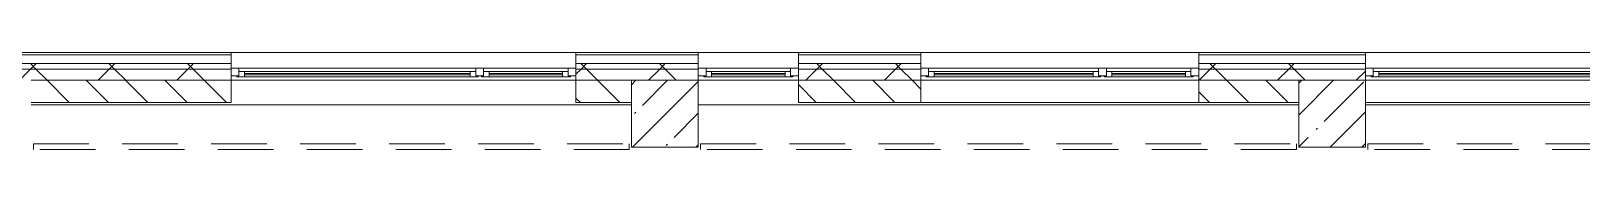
# Model space of a CAD drawing. Header units: millimetres. Extents: x -3902 to 188078, y -8553 to 29000.
# Drawn here: x 103828 to 117766, y 26479 to 27350 of the extents above; entities that cross this region are included whole.
import ezdxf

# ---------------------------------------------------------------- set-up
doc = ezdxf.new("R2010")
doc.units = ezdxf.units.MM
doc.linetypes.add('200_ШТРИХ__ш1_п0_6_', pattern=[800, 500, -300])
for name, color, linetype, lineweight in [('A-DETL-MBND-1', 7, '200_ШТРИХ__ш1_п0_6_', 9), ('A-GLAZ-2', 7, 'Continuous', 5), ('A-WALL', 7, 'Continuous', 9), ('A-WALL-3', 7, 'Continuous', 5), ('I-WALL-3', 7, 'Continuous', 5), ('S-COLS-4', 7, 'Continuous', 5)]:
    doc.layers.add(name, color=color, linetype=linetype, lineweight=lineweight)
pattern_1 = [(45, (61067.9, 0), (-353.5534, 353.5534), []), (135, (61067.9, 0), (-353.5534, -353.5534), [])]
pattern_2 = [(45, (61067.9, 0), (-285.123, 285.123), []), (45, (61353, 0), (-285.123, 285.123), [504.031, -100.806, 16.764, -84.042])]

# ---------------------------------------------------------------- blocks, each defined once
blk = doc.blocks.new('120_Окно_СКБ_2Ст - 120_Окно_СКБ_2Ст 3100х2500 _мал_створка слева_ 2-19089248-3_10_1_птичка')
at = {"layer": 'A-GLAZ-2'}
for p, q in [((-1550, -75), (-1550, -5)), ((-1550, -5), (-1480, -5)), ((1550, -5), (-1550, -5)), ((-1480, -75), (-1550, -75)), ((-1550, -75), (-1500, -75)), ((-1480, -75), (-1500, -75)), ((-1500, -75), (-1500, -85)), ((-1500, -85), (670, -85)), ((670, -85), (-1500, -85)), ((-1480, -5), (-1480, -75)), ((650, -35), (-1480, -35)), ((-1480, -35), (-1480, -75)), ((-1430, -85), (-1430, -35)), ((-1430, -55), (600, -55)), ((600, -65), (-1430, -65)), ((600, -85), (600, -35)), ((650, -75), (650, -5)), ((650, -5), (720, -5)), ((650, -75), (650, -35)), ((720, -75), (650, -75)), ((670, -75), (650, -75)), ((670, -75), (700, -75)), ((670, -85), (670, -75)), ((720, -75), (700, -75)), ((700, -75), (700, -85)), ((700, -85), (1500, -85)), ((1500, -85), (700, -85)), ((720, -5), (720, -75)), ((1480, -35), (720, -35)), ((720, -35), (720, -75)), ((770, -85), (770, -35)), ((770, -55), (1430, -55)), ((1430, -65), (770, -65)), ((1430, -85), (1430, -35)), ((1480, -75), (1480, -5)), ((1480, -5), (1550, -5)), ((1480, -75), (1480, -35)), ((1550, -75), (1480, -75)), ((1500, -75), (1480, -75)), ((1500, -75), (1550, -75)), ((1500, -85), (1500, -75)), ((1550, -5), (1550, -75))]:
    blk.add_line(p, q, dxfattribs=at)
blk = doc.blocks.new('120_Окно_СКБ_2Ст - 120_Окно_СКБ_2Ст 2500х2500 _мал створка справа_-23206729-3_10_1_птичка')
at = {"layer": 'A-GLAZ-2'}
for p, q in [((-1250, -75), (-1250, -5)), ((-1250, -5), (-1180, -5)), ((1250, -5), (-1250, -5)), ((-1180, -75), (-1250, -75)), ((-1250, -75), (-1200, -75)), ((-1180, -75), (-1200, -75)), ((-1200, -75), (-1200, -85)), ((-1200, -85), (370, -85)), ((370, -85), (-1200, -85)), ((-1180, -5), (-1180, -75)), ((350, -35), (-1180, -35)), ((-1180, -35), (-1180, -75)), ((-1130, -85), (-1130, -35)), ((-1130, -55), (300, -55)), ((300, -65), (-1130, -65)), ((300, -85), (300, -35)), ((350, -75), (350, -5)), ((350, -5), (420, -5)), ((350, -75), (350, -35)), ((420, -75), (350, -75)), ((370, -75), (350, -75)), ((370, -75), (400, -75)), ((370, -85), (370, -75)), ((420, -75), (400, -75)), ((400, -75), (400, -85)), ((400, -85), (1200, -85)), ((1200, -85), (400, -85)), ((420, -5), (420, -75)), ((1180, -35), (420, -35)), ((420, -35), (420, -75)), ((470, -85), (470, -35)), ((470, -55), (1130, -55)), ((1130, -65), (470, -65)), ((1130, -85), (1130, -35)), ((1180, -75), (1180, -5)), ((1180, -5), (1250, -5)), ((1180, -75), (1180, -35)), ((1250, -75), (1180, -75)), ((1200, -75), (1180, -75)), ((1200, -75), (1250, -75)), ((1200, -85), (1200, -75)), ((1250, -5), (1250, -75))]:
    blk.add_line(p, q, dxfattribs=at)
blk = doc.blocks.new('120_Окно_СКБ_1Ст - 120_Окно_СКБ_1Ст_900х2500_h_-21649151-3_10_1_птичка')
at = {"layer": 'A-GLAZ-2'}
for p, q in [((-450, -75), (-450, -5)), ((-450, -5), (-380, -5)), ((450, -5), (-450, -5)), ((-380, -75), (-450, -75)), ((-450, -75), (-400, -75)), ((-380, -75), (-400, -75)), ((-400, -75), (-400, -85)), ((-400, -85), (400, -85)), ((400, -85), (-400, -85)), ((-380, -5), (-380, -75)), ((380, -35), (-380, -35)), ((-380, -35), (-380, -75)), ((-330, -85), (-330, -35)), ((-330, -55), (330, -55)), ((330, -65), (-330, -65)), ((330, -85), (330, -35)), ((380, -75), (380, -5)), ((380, -5), (450, -5)), ((380, -75), (380, -35)), ((450, -75), (380, -75)), ((400, -75), (380, -75)), ((400, -75), (450, -75)), ((400, -85), (400, -75)), ((450, -5), (450, -75))]:
    blk.add_line(p, q, dxfattribs=at)

msp = doc.modelspace()

# ---------------------------------------------------------------- hatches: boundary and pattern name
at = {"layer": 'A-WALL-3'}
h = msp.add_hatch(dxfattribs=at)
h.set_pattern_fill('FP_64', color=256, style=0, pattern_type=2)
h.set_pattern_definition(pattern_1)
h.paths.add_polyline_path([(154227.9, 27200), (154277.9, 27200), (154277.9, 27250), (141417.9, 27250), (141417.9, 27200), (153360.5, 27200)])
h.paths.add_polyline_path([(137417.9, 27200), (138317.9, 27200), (138317.9, 27250), (137417.9, 27250)])
h.paths.add_polyline_path([(131877.9, 27200), (131877.9, 27250), (130677.9, 27250), (130677.9, 27200), (130987.6, 27200)])
h.paths.add_polyline_path([(127258.8, 27200), (128177.9, 27200), (128177.9, 27250), (123927.9, 27250), (123927.9, 27200), (125394.4, 27200)])
h.paths.add_polyline_path([(133977.9, 27200), (135317.9, 27200), (135317.9, 27250), (133977.9, 27250)])
h.paths.add_polyline_path([(122597.8, 27200), (123027.9, 27200), (123027.9, 27250), (120927.9, 27250), (120927.9, 27200), (121665.6, 27200)])
h.paths.add_polyline_path([(119801.2, 27200), (120027.9, 27200), (120027.9, 27250), (118927.9, 27250), (118927.9, 27200)])
h.paths.add_polyline_path([(115140.2, 27200), (115827.9, 27200), (115827.9, 27250), (114327.9, 27250), (114327.9, 27200)])
h.paths.add_polyline_path([(111411.4, 27200), (111827.9, 27200), (111827.9, 27250), (110728.2, 27250), (110728.2, 27200)])
h.paths.add_polyline_path([(109546.9, 27200), (109828.2, 27200), (109828.2, 27250), (108727.9, 27250), (108727.9, 27200)])
h.paths.add_polyline_path([(103127.9, 27200), (105627.9, 27200), (105627.9, 27250), (103127.9, 27250)])
h = msp.add_hatch(dxfattribs=at)
h.set_pattern_fill('FP_64', color=256, style=0, pattern_type=2)
h.set_pattern_definition(pattern_1)
h.paths.add_polyline_path([(154127.9, 27100), (154227.9, 27100), (154227.9, 27200), (141417.9, 27200), (141417.9, 27100), (153360.5, 27100)])
h.paths.add_polyline_path([(131877.9, 27100), (131877.9, 27200), (130677.9, 27200), (130677.9, 27100), (130987.6, 27100)])
h.paths.add_polyline_path([(135317.9, 27100), (135317.9, 27200), (133977.9, 27200), (133977.9, 27100), (134716.5, 27100)])
h.paths.add_polyline_path([(137417.9, 27100), (138317.9, 27100), (138317.9, 27200), (137417.9, 27200)])
h.paths.add_polyline_path([(128177.9, 27100), (128177.9, 27200), (123927.9, 27200), (123927.9, 27100), (127258.8, 27100)])
h.paths.add_polyline_path([(120927.9, 27100), (123027.9, 27100), (123027.9, 27200), (120927.9, 27200)])
h.paths.add_polyline_path([(120027.9, 27100), (120027.9, 27200), (118927.9, 27200), (118927.9, 27100), (119801.2, 27100)])
h.paths.add_polyline_path([(115140.2, 27100), (115827.9, 27100), (115827.9, 27200), (114327.9, 27200), (114327.9, 27100)])
h.paths.add_polyline_path([(111411.4, 27100), (111827.9, 27100), (111827.9, 27200), (110728.2, 27200), (110728.2, 27100)])
h.paths.add_polyline_path([(109546.9, 27100), (109828.2, 27100), (109828.2, 27200), (108727.9, 27200), (108727.9, 27100)])
h.paths.add_polyline_path([(104885.9, 27100), (105627.9, 27100), (105627.9, 27200), (103227.9, 27200), (103227.9, 27100), (103827.9, 27100)])
h = msp.add_hatch(dxfattribs=at)
h.set_pattern_fill('FP_62', color=256, style=0, pattern_type=2)
h.set_pattern_definition([(135, (61067.9, 0), (-176.7767, -176.7767), [])])
h.paths.add_polyline_path([(143106.3, 26900), (145267.9, 26900), (145267.9, 27100), (142217.9, 27100), (142217.9, 26900)])
h.paths.add_polyline_path([(141708, 26900), (141717.9, 26900), (141717.9, 27100), (141417.9, 27100), (141417.9, 26900)])
h.paths.add_polyline_path([(127227.9, 26900), (127227.9, 27100), (123927.9, 27100), (123927.9, 26900), (125394.4, 26900)])
h.paths.add_polyline_path([(130677.9, 26900), (131377.9, 26900), (131377.9, 27100), (130677.9, 27100)])
h.paths.add_polyline_path([(128177.9, 26900), (128177.9, 27100), (127827.9, 27100), (127827.9, 26900)])
h.paths.add_polyline_path([(133977.9, 26900), (134607.9, 26900), (134607.9, 27100), (133977.9, 27100)])
h.paths.add_polyline_path([(135107.9, 26900), (135317.9, 26900), (135317.9, 27100), (135107.9, 27100)])
h.paths.add_polyline_path([(137817.9, 26900), (137817.9, 27100), (137417.9, 27100), (137417.9, 26900), (137513.1, 26900)])
h.paths.add_polyline_path([(120927.9, 26900), (121227.9, 26900), (121227.9, 27100), (120927.9, 27100)])
h.paths.add_polyline_path([(118927.9, 26900), (120027.9, 26900), (120027.9, 27100), (118927.9, 27100)])
h.paths.add_polyline_path([(115227.9, 26900), (115227.9, 27100), (114327.9, 27100), (114327.9, 26900), (115140.2, 26900)])
h.paths.add_polyline_path([(121827.9, 26900), (123027.9, 26900), (123027.9, 27100), (121827.9, 27100)])
h.paths.add_polyline_path([(110728.2, 26900), (111827.9, 26900), (111827.9, 27100), (110728.2, 27100)])
h.paths.add_polyline_path([(109227.9, 26900), (109227.9, 27100), (108727.9, 27100), (108727.9, 26900)])
h.paths.add_polyline_path([(105627.9, 26900), (105627.9, 27100), (103827.9, 27100), (103827.9, 26900), (104885.9, 26900)])
at = {"layer": 'S-COLS-4'}
h = msp.add_hatch(dxfattribs=at)
h.set_pattern_fill('FP_60', color=256, style=0, pattern_type=2)
h.set_pattern_definition(pattern_2)
h.paths.add_polyline_path([(109546.9, 26500), (109827.9, 26500), (109827.9, 27100), (109227.9, 27100), (109227.9, 26500)])
h = msp.add_hatch(dxfattribs=at)
h.set_pattern_fill('FP_60', color=256, style=0, pattern_type=2)
h.set_pattern_definition(pattern_2)
h.paths.add_polyline_path([(115827.9, 26500), (115827.9, 27100), (115227.9, 27100), (115227.9, 26500)])

# ---------------------------------------------------------------- linework, layer by layer
at = {"layer": 'A-DETL-MBND-1'}
for p, q in [((103848.9, 26530), (103848.9, 26480)), ((103848.9, 26530), (109207.9, 26530)), ((109207.9, 26480), (109207.9, 26530)), ((109849.2, 26529), (109849.2, 26479)), ((109849.2, 26529), (115206.9, 26529)), ((115206.9, 26479), (115206.9, 26529)), ((115847.9, 26529), (115847.9, 26479)), ((115847.9, 26529), (121207.9, 26529)), ((109207.9, 26480), (103848.9, 26480)), ((115206.9, 26479), (109849.2, 26479)), ((121207.9, 26479), (115847.9, 26479))]:
    msp.add_line(p, q, dxfattribs=at)
at = {"layer": 'A-WALL'}
for p, q in [((105627.9, 27330), (102997.9, 27330)), ((109828.2, 27330), (108727.9, 27330)), ((111827.9, 27330), (110728.2, 27330)), ((115827.9, 27330), (114327.9, 27330)), ((105627.9, 27250), (103077.9, 27250)), ((105627.9, 27200), (103127.9, 27200)), ((109828.2, 27250), (108727.9, 27250)), ((109828.2, 27200), (108727.9, 27200)), ((111827.9, 27250), (110728.2, 27250)), ((111827.9, 27200), (110728.2, 27200)), ((115827.9, 27250), (114327.9, 27250)), ((115827.9, 27200), (114327.9, 27200))]:
    msp.add_line(p, q, dxfattribs=at)
at = {"layer": 'A-WALL-3'}
for p, q in [((130677.9, 27350), (102997.9, 27350)), ((105627.9, 26900), (105627.9, 27350)), ((108727.9, 27350), (108727.9, 26900)), ((109828.2, 26900), (109828.2, 27350)), ((110728.2, 27350), (110728.2, 26900)), ((111827.9, 26900), (111827.9, 27350)), ((114327.9, 27350), (114327.9, 26900)), ((115827.9, 27100), (115827.9, 27350)), ((153877.9, 27100), (103827.9, 27100)), ((109227.9, 26900), (109227.9, 27100)), ((109827.9, 27100), (109827.9, 26900)), ((115227.9, 26900), (115227.9, 27100)), ((103827.9, 26900), (105627.9, 26900)), ((108727.9, 26900), (109227.9, 26900)), ((109827.9, 26900), (109828.2, 26900)), ((110728.2, 26900), (111827.9, 26900)), ((114327.9, 26900), (115227.9, 26900))]:
    msp.add_line(p, q, dxfattribs=at)
at = {"layer": 'I-WALL-3'}
for p, q in [((105627.9, 27100), (108727.9, 27100)), ((109828.2, 27100), (110728.2, 27100)), ((111827.9, 27100), (114327.9, 27100)), ((115827.9, 27100), (118927.9, 27100)), ((114327.9, 26900), (111827.9, 26900)), ((118927.9, 26900), (115827.9, 26900)), ((109227.9, 26880), (103827.9, 26880)), ((115227.9, 26880), (109827.9, 26880)), ((121227.9, 26880), (115827.9, 26880))]:
    msp.add_line(p, q, dxfattribs=at)
at = {"layer": 'S-COLS-4'}
for p, q in [((109827.9, 27100), (109227.9, 27100)), ((109227.9, 27100), (109227.9, 26900)), ((109827.9, 26900), (109827.9, 27100)), ((115827.9, 27100), (115227.9, 27100)), ((115227.9, 27100), (115227.9, 26900)), ((115827.9, 26500), (115827.9, 27100)), ((109227.9, 26900), (109227.9, 26500)), ((109827.9, 26500), (109827.9, 26900)), ((115227.9, 26900), (115227.9, 26500)), ((109227.9, 26500), (109827.9, 26500)), ((115227.9, 26500), (115827.9, 26500))]:
    msp.add_line(p, q, dxfattribs=at)

# ---------------------------------------------------------------- block references
at = {"layer": 'A-GLAZ-2'}
for name, p in [('120_Окно_СКБ_2Ст - 120_Окно_СКБ_2Ст 3100х2500 _мал_створка слева_ 2-19089248-3_10_1_птичка', (107177.9, 27215)), ('120_Окно_СКБ_1Ст - 120_Окно_СКБ_1Ст_900х2500_h_-21649151-3_10_1_птичка', (110278.2, 27215)), ('120_Окно_СКБ_2Ст - 120_Окно_СКБ_2Ст 2500х2500 _мал створка справа_-23206729-3_10_1_птичка', (113077.9, 27215)), ('120_Окно_СКБ_2Ст - 120_Окно_СКБ_2Ст 3100х2500 _мал_створка слева_ 2-19089248-3_10_1_птичка', (117377.9, 27215))]:
    msp.add_blockref(name, p, dxfattribs=at)

doc.saveas('drawing.dxf')
